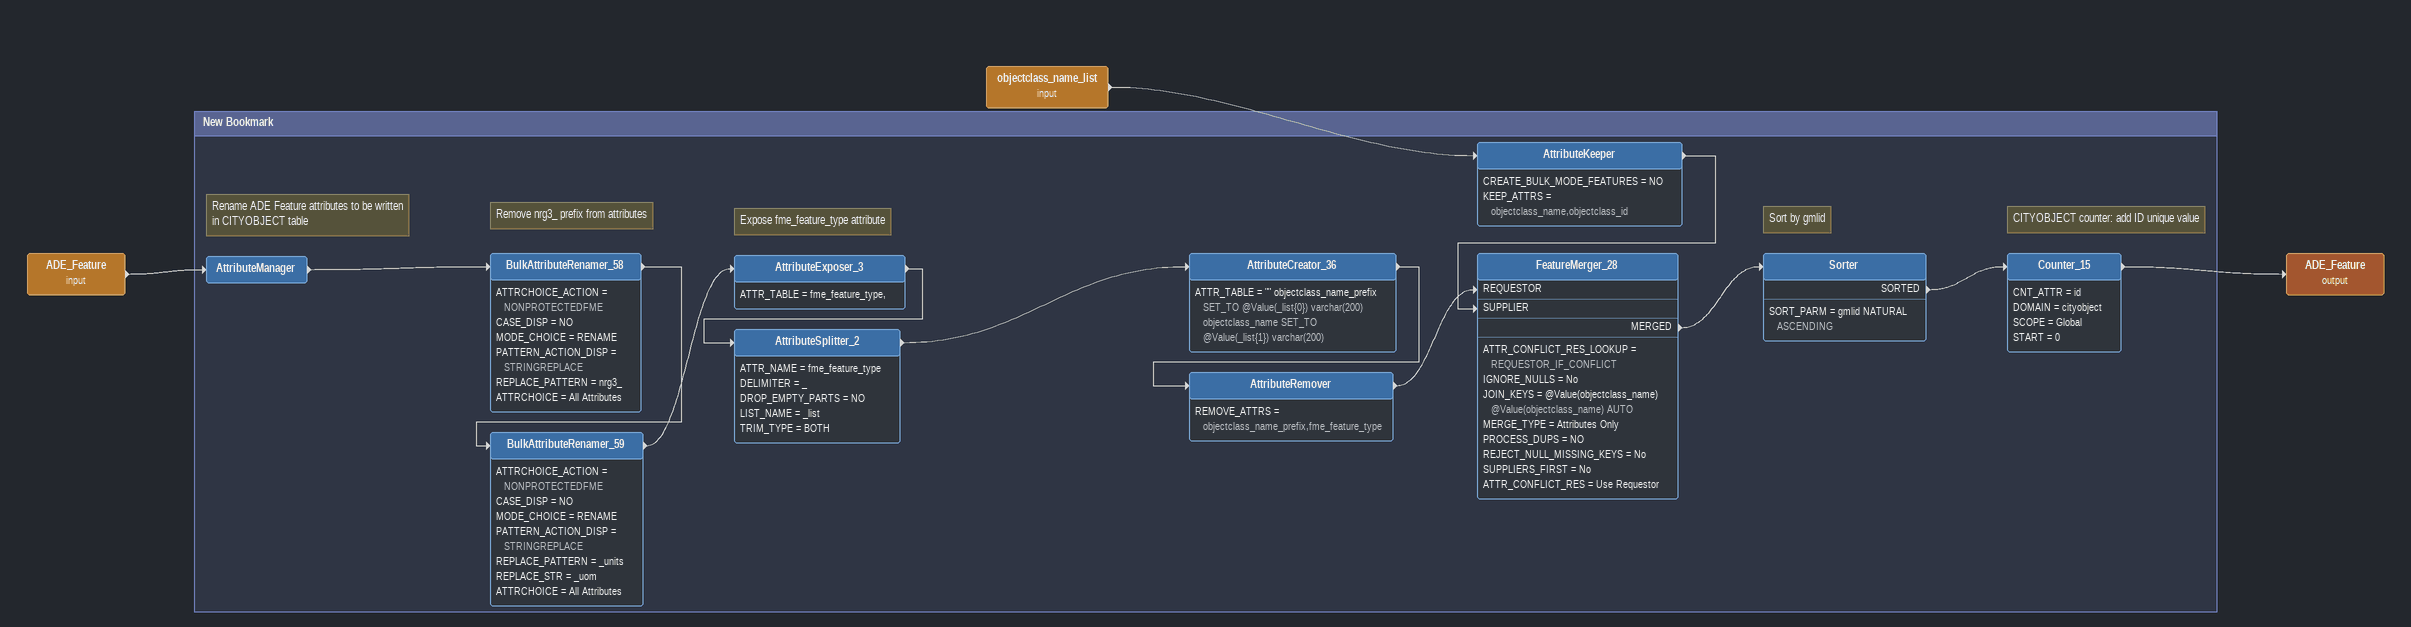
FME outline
ADE_Feature (input)
    -> AttributeManager
objectclass_name_list (input)
    -> AttributeKeeper
ADE_Feature (output)

Bookmark: New Bookmark
Note: Rename ADE Feature attributes to be written in CITYOBJECT table
AttributeManager
    -> BulkAttributeRenamer_58
Note: Remove nrg3_ prefix from attributes
BulkAttributeRenamer_58
    ATTRCHOICE_ACTION = NONPROTECTEDFME
    CASE_DISP = NO
    MODE_CHOICE = RENAME
    PATTERN_ACTION_DISP = STRINGREPLACE
    REPLACE_PATTERN = nrg3_
    ATTRCHOICE = All Attributes
    -> BulkAttributeRenamer_59
BulkAttributeRenamer_59
    ATTRCHOICE_ACTION = NONPROTECTEDFME
    CASE_DISP = NO
    MODE_CHOICE = RENAME
    PATTERN_ACTION_DISP = STRINGREPLACE
    REPLACE_PATTERN = _units
    REPLACE_STR = _uom
    ATTRCHOICE = All Attributes
    -> AttributeExposer_3
Note: Expose fme_feature_type attribute
AttributeExposer_3
    ATTR_TABLE = fme_feature_type,
    -> AttributeSplitter_2
AttributeSplitter_2
    ATTR_NAME = fme_feature_type
    DELIMITER = _
    DROP_EMPTY_PARTS = NO
    LIST_NAME = _list
    TRIM_TYPE = BOTH
    -> AttributeCreator_36
AttributeCreator_36
    ATTR_TABLE = "" objectclass_name_prefix SET_TO @Value(_list{0}) varchar(200)  objectclass_name SET_TO @Value(_list{1}) varchar(200)
    -> AttributeRemover
AttributeRemover
    REMOVE_ATTRS = objectclass_name_prefix,fme_feature_type
    -> FeatureMerger_28 [REQUESTOR]
AttributeKeeper
    CREATE_BULK_MODE_FEATURES = NO
    KEEP_ATTRS = objectclass_name,objectclass_id
    -> FeatureMerger_28 [SUPPLIER]
FeatureMerger_28
    ATTR_CONFLICT_RES_LOOKUP = REQUESTOR_IF_CONFLICT
    IGNORE_NULLS = No
    JOIN_KEYS = @Value(objectclass_name) @Value(objectclass_name) AUTO
    MERGE_TYPE = Attributes Only
    PROCESS_DUPS = NO
    REJECT_NULL_MISSING_KEYS = No
    SUPPLIERS_FIRST = No
    ATTR_CONFLICT_RES = Use Requestor
    MERGED -> Sorter
Note: Sort by gmlid
Sorter
    SORT_PARM = gmlid NATURAL ASCENDING
    SORTED -> Counter_15
Note: CITYOBJECT counter: add ID unique value
Counter_15
    CNT_ATTR = id
    DOMAIN = cityobject
    SCOPE = Global
    START = 0
    -> ADE_Feature (output)
